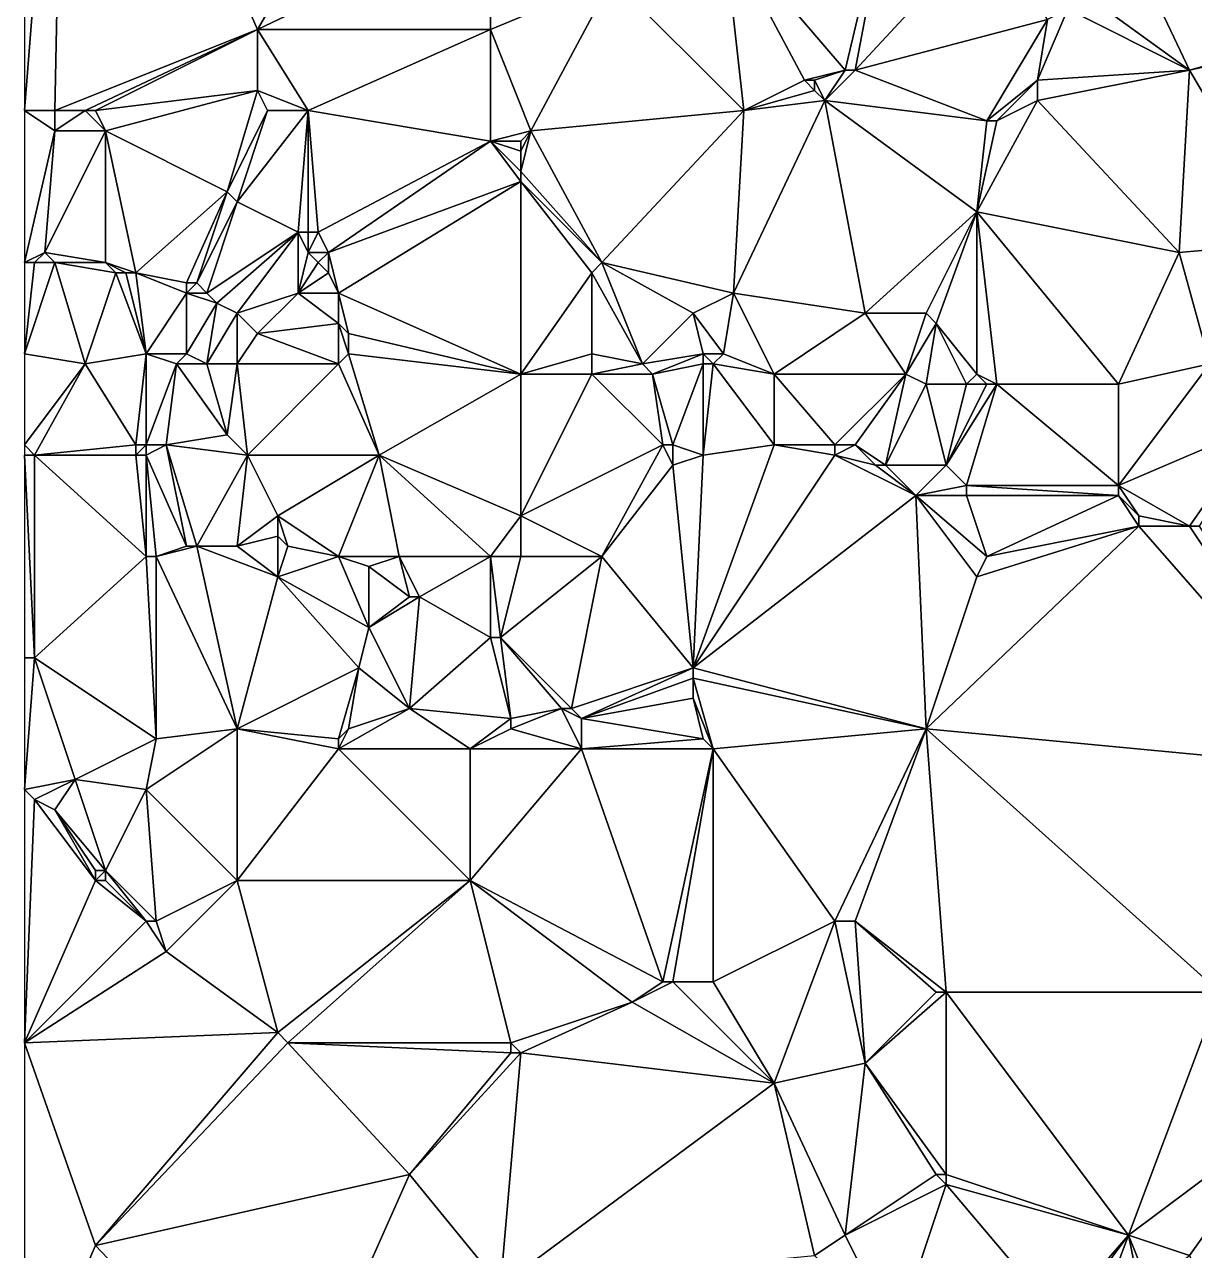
# Model space of a CAD drawing. Extents: x 2679276 to 2679656, y 1246784 to 1247152.
# Drawn here: x 2679276.2 to 2679334, y 1247039 to 1247099.5 of the extents above; entities that cross this region are included whole.
import ezdxf

# ---------------------------------------------------------------- set-up
doc = ezdxf.new("R2010")
doc.units = 0

msp = doc.modelspace()

# ---------------------------------------------------------------- linework, layer by layer
for points in [[(2679276.25, 1247124.25, 450.691), (2679276.25, 1247095.25, 451.644), (2679278.25, 1247120.75, 450.739)], [(2679277.75, 1247095.25, 451.18), (2679278.25, 1247120.75, 450.739), (2679276.25, 1247095.25, 451.644)], [(2679278.25, 1247120.75, 450.739), (2679277.75, 1247095.25, 451.18), (2679287.75, 1247099.25, 450.738)], [(2679294.75, 1247111.25, 450.169), (2679278.25, 1247120.75, 450.739), (2679287.75, 1247099.25, 450.738)], [(2679294.75, 1247111.25, 450.169), (2679287.75, 1247099.25, 450.738), (2679299.25, 1247104.75, 449.346)], [(2679319.25, 1247107.75, 448.567), (2679310.75, 1247104.25, 448.739), (2679316.75, 1247097.25, 449.166)], [(2679316.75, 1247097.25, 449.166), (2679317.25, 1247097.25, 449.122), (2679319.25, 1247107.75, 448.567)], [(2679323.75, 1247104.25, 449.082), (2679319.25, 1247107.75, 448.567), (2679317.25, 1247097.25, 449.122)], [(2679333.75, 1247097.25, 446.901), (2679329.25, 1247106.75, 446.54), (2679328.25, 1247101.25, 447.572)], [(2679333.75, 1247097.25, 446.901), (2679342.75, 1247099.75, 446.27), (2679329.25, 1247106.75, 446.54)], [(2679299.25, 1247104.75, 449.346), (2679287.75, 1247099.25, 450.738), (2679299.25, 1247099.25, 450.174)], [(2679299.25, 1247104.75, 449.346), (2679299.25, 1247099.25, 450.174), (2679305.25, 1247101.75, 449.713)], [(2679310.75, 1247104.25, 448.739), (2679305.25, 1247101.75, 449.713), (2679311.75, 1247095.25, 449.571)], [(2679310.75, 1247104.25, 448.739), (2679314.75, 1247096.75, 449.408), (2679316.75, 1247097.25, 449.166)], [(2679310.75, 1247104.25, 448.739), (2679311.75, 1247095.25, 449.571), (2679314.75, 1247096.75, 449.408)], [(2679323.75, 1247104.25, 449.082), (2679317.25, 1247097.25, 449.122), (2679326.75, 1247099.75, 448.038)], [(2679301.25, 1247094.25, 450.58), (2679305.25, 1247101.75, 449.713), (2679299.25, 1247099.25, 450.174)], [(2679301.25, 1247094.25, 450.58), (2679311.75, 1247095.25, 449.571), (2679305.25, 1247101.75, 449.713)], [(2679327.75, 1247100.25, 447.762), (2679333.75, 1247097.25, 446.901), (2679328.25, 1247101.25, 447.572)], [(2679326.75, 1247099.75, 448.038), (2679326.25, 1247096.75, 447.964), (2679327.75, 1247100.25, 447.762)], [(2679333.75, 1247097.25, 446.901), (2679327.75, 1247100.25, 447.762), (2679326.25, 1247096.75, 447.964)], [(2679279.25, 1247095.25, 450.936), (2679287.75, 1247099.25, 450.738), (2679277.75, 1247095.25, 451.18)], [(2679279.75, 1247095.25, 450.888), (2679287.75, 1247099.25, 450.738), (2679279.25, 1247095.25, 450.936)], [(2679279.75, 1247095.25, 450.888), (2679287.75, 1247096.25, 450.769), (2679287.75, 1247099.25, 450.738)], [(2679290.25, 1247095.25, 450.653), (2679299.25, 1247099.25, 450.174), (2679287.75, 1247099.25, 450.738)], [(2679287.75, 1247096.25, 450.769), (2679290.25, 1247095.25, 450.653), (2679287.75, 1247099.25, 450.738)], [(2679290.25, 1247095.25, 450.653), (2679299.25, 1247093.75, 450.672), (2679299.25, 1247099.25, 450.174)], [(2679299.25, 1247093.75, 450.672), (2679301.25, 1247094.25, 450.58), (2679299.25, 1247099.25, 450.174)], [(2679323.75, 1247094.75, 448.041), (2679326.75, 1247099.75, 448.038), (2679317.25, 1247097.25, 449.122)], [(2679326.75, 1247099.75, 448.038), (2679323.75, 1247094.75, 448.041), (2679326.25, 1247096.75, 447.964)], [(2679342.75, 1247099.75, 446.27), (2679333.75, 1247097.25, 446.901), (2679342.75, 1247099.25, 446.281)], [(2679338.75, 1247088.75, 447.532), (2679342.75, 1247099.25, 446.281), (2679333.75, 1247097.25, 446.901)], [(2679315.25, 1247096.75, 449.365), (2679316.75, 1247097.25, 449.166), (2679314.75, 1247096.75, 449.408)], [(2679315.25, 1247096.75, 449.365), (2679315.75, 1247095.75, 449.361), (2679316.75, 1247097.25, 449.166)], [(2679323.75, 1247094.75, 448.041), (2679317.25, 1247097.25, 449.122), (2679315.75, 1247095.75, 449.361)], [(2679316.75, 1247097.25, 449.166), (2679315.75, 1247095.75, 449.361), (2679317.25, 1247097.25, 449.122)], [(2679333.75, 1247097.25, 446.901), (2679326.25, 1247096.75, 447.964), (2679326.25, 1247095.75, 447.948)], [(2679326.25, 1247095.75, 447.948), (2679333.25, 1247088.25, 447.73), (2679333.75, 1247097.25, 446.901)], [(2679338.75, 1247088.75, 447.532), (2679333.75, 1247097.25, 446.901), (2679333.25, 1247088.25, 447.73)], [(2679279.75, 1247095.25, 450.888), (2679280.25, 1247094.25, 450.909), (2679287.75, 1247096.25, 450.769)], [(2679280.25, 1247094.25, 450.909), (2679286.25, 1247091.25, 450.922), (2679287.75, 1247096.25, 450.769)], [(2679288.25, 1247095.25, 450.765), (2679287.75, 1247096.25, 450.769), (2679286.25, 1247091.25, 450.922)], [(2679290.25, 1247095.25, 450.653), (2679287.75, 1247096.25, 450.769), (2679288.25, 1247095.25, 450.765)], [(2679311.75, 1247095.25, 449.571), (2679315.25, 1247096.25, 449.394), (2679314.75, 1247096.75, 449.408)], [(2679315.25, 1247096.25, 449.394), (2679311.75, 1247095.25, 449.571), (2679315.75, 1247095.75, 449.361)], [(2679315.25, 1247096.75, 449.365), (2679314.75, 1247096.75, 449.408), (2679315.25, 1247096.25, 449.394)], [(2679315.25, 1247096.25, 449.394), (2679315.75, 1247095.75, 449.361), (2679315.25, 1247096.75, 449.365)], [(2679324.25, 1247094.75, 448.011), (2679326.25, 1247096.75, 447.964), (2679323.75, 1247094.75, 448.041)], [(2679326.25, 1247096.75, 447.964), (2679324.25, 1247094.75, 448.011), (2679326.25, 1247095.75, 447.948)], [(2679311.25, 1247086.25, 449.809), (2679315.75, 1247095.75, 449.361), (2679311.75, 1247095.25, 449.571)], [(2679311.25, 1247086.25, 449.809), (2679317.75, 1247085.25, 448.96), (2679315.75, 1247095.75, 449.361)], [(2679315.75, 1247095.75, 449.361), (2679323.25, 1247090.25, 448.179), (2679323.75, 1247094.75, 448.041)], [(2679315.75, 1247095.75, 449.361), (2679317.75, 1247085.25, 448.96), (2679323.25, 1247090.25, 448.179)], [(2679323.25, 1247090.25, 448.179), (2679326.25, 1247095.75, 447.948), (2679324.25, 1247094.75, 448.011)], [(2679323.25, 1247090.25, 448.179), (2679333.25, 1247088.25, 447.73), (2679326.25, 1247095.75, 447.948)], [(2679276.25, 1247095.25, 451.644), (2679276.25, 1247087.75, 452.76), (2679277.75, 1247094.25, 451.273)], [(2679276.25, 1247095.25, 451.644), (2679277.75, 1247094.25, 451.273), (2679277.75, 1247095.25, 451.18)], [(2679277.75, 1247095.25, 451.18), (2679277.75, 1247094.25, 451.273), (2679279.25, 1247095.25, 450.936)], [(2679280.25, 1247094.25, 450.909), (2679279.25, 1247095.25, 450.936), (2679277.75, 1247094.25, 451.273)], [(2679279.75, 1247095.25, 450.888), (2679279.25, 1247095.25, 450.936), (2679280.25, 1247094.25, 450.909)], [(2679286.25, 1247091.25, 450.922), (2679286.75, 1247090.75, 450.993), (2679288.25, 1247095.25, 450.765)], [(2679288.25, 1247095.25, 450.765), (2679286.75, 1247090.75, 450.993), (2679290.25, 1247095.25, 450.653)], [(2679289.75, 1247089.25, 450.863), (2679290.25, 1247095.25, 450.653), (2679286.75, 1247090.75, 450.993)], [(2679289.75, 1247089.25, 450.863), (2679290.25, 1247089.25, 450.829), (2679290.25, 1247095.25, 450.653)], [(2679290.25, 1247089.25, 450.829), (2679290.75, 1247089.25, 450.809), (2679290.25, 1247095.25, 450.653)], [(2679290.75, 1247089.25, 450.809), (2679299.25, 1247093.75, 450.672), (2679290.25, 1247095.25, 450.653)], [(2679301.25, 1247094.25, 450.58), (2679304.75, 1247087.75, 450.606), (2679311.75, 1247095.25, 449.571)], [(2679304.75, 1247087.75, 450.606), (2679311.25, 1247086.25, 449.809), (2679311.75, 1247095.25, 449.571)], [(2679323.75, 1247094.75, 448.041), (2679323.25, 1247090.25, 448.179), (2679324.25, 1247094.75, 448.011)], [(2679277.25, 1247088.25, 452.683), (2679277.75, 1247094.25, 451.273), (2679276.25, 1247087.75, 452.76)], [(2679280.25, 1247087.75, 452.463), (2679280.25, 1247094.25, 450.909), (2679277.25, 1247088.25, 452.683)], [(2679277.75, 1247094.25, 451.273), (2679277.25, 1247088.25, 452.683), (2679280.25, 1247094.25, 450.909)], [(2679280.25, 1247094.25, 450.909), (2679280.25, 1247087.75, 452.463), (2679281.75, 1247087.25, 452.307)], [(2679280.25, 1247094.25, 450.909), (2679281.75, 1247087.25, 452.307), (2679286.25, 1247091.25, 450.922)], [(2679301.25, 1247094.25, 450.58), (2679299.25, 1247093.75, 450.672), (2679300.75, 1247093.75, 450.647)], [(2679300.75, 1247093.25, 450.68), (2679301.25, 1247094.25, 450.58), (2679300.75, 1247093.75, 450.647)], [(2679300.75, 1247092.25, 450.729), (2679301.25, 1247094.25, 450.58), (2679300.75, 1247093.25, 450.68)], [(2679301.25, 1247094.25, 450.58), (2679300.75, 1247092.25, 450.729), (2679304.75, 1247087.75, 450.606)], [(2679299.25, 1247093.75, 450.672), (2679290.75, 1247089.25, 450.809), (2679291.25, 1247088.25, 450.805)], [(2679299.25, 1247093.75, 450.672), (2679291.25, 1247088.25, 450.805), (2679300.75, 1247091.75, 450.747)], [(2679299.25, 1247093.75, 450.672), (2679300.75, 1247093.25, 450.68), (2679300.75, 1247093.75, 450.647)], [(2679300.75, 1247093.25, 450.68), (2679299.25, 1247093.75, 450.672), (2679300.75, 1247092.25, 450.729)], [(2679300.75, 1247092.25, 450.729), (2679299.25, 1247093.75, 450.672), (2679300.75, 1247091.75, 450.747)], [(2679300.75, 1247092.25, 450.729), (2679300.75, 1247091.75, 450.747), (2679304.75, 1247087.75, 450.606)], [(2679300.75, 1247091.75, 450.747), (2679291.25, 1247088.25, 450.805), (2679291.75, 1247086.25, 450.813)], [(2679300.75, 1247082.25, 450.699), (2679300.75, 1247091.75, 450.747), (2679291.75, 1247086.25, 450.813)], [(2679300.75, 1247091.75, 450.747), (2679300.75, 1247082.25, 450.699), (2679304.25, 1247087.25, 450.683)], [(2679304.25, 1247087.25, 450.683), (2679304.75, 1247087.75, 450.606), (2679300.75, 1247091.75, 450.747)], [(2679284.25, 1247086.75, 452.21), (2679286.25, 1247091.25, 450.922), (2679281.75, 1247087.25, 452.307)], [(2679284.75, 1247086.75, 452.191), (2679286.25, 1247091.25, 450.922), (2679284.25, 1247086.75, 452.21)], [(2679286.25, 1247091.25, 450.922), (2679284.75, 1247086.75, 452.191), (2679286.75, 1247090.75, 450.993)], [(2679284.75, 1247086.75, 452.191), (2679285.25, 1247086.25, 452.167), (2679286.75, 1247090.75, 450.993)], [(2679289.75, 1247089.25, 450.863), (2679286.75, 1247090.75, 450.993), (2679285.25, 1247086.25, 452.167)], [(2679320.75, 1247085.25, 448.909), (2679323.25, 1247090.25, 448.179), (2679317.75, 1247085.25, 448.96)], [(2679321.25, 1247084.75, 448.868), (2679323.25, 1247090.25, 448.179), (2679320.75, 1247085.25, 448.909)], [(2679323.25, 1247090.25, 448.179), (2679321.25, 1247084.75, 448.868), (2679323.25, 1247082.25, 448.4)], [(2679323.25, 1247090.25, 448.179), (2679330.25, 1247081.75, 447.716), (2679333.25, 1247088.25, 447.73)], [(2679330.25, 1247081.75, 447.716), (2679323.25, 1247090.25, 448.179), (2679324.25, 1247081.75, 448.213)], [(2679323.25, 1247082.25, 448.4), (2679324.25, 1247081.75, 448.213), (2679323.25, 1247090.25, 448.179)], [(2679285.25, 1247086.25, 452.167), (2679285.75, 1247085.75, 452.084), (2679289.75, 1247089.25, 450.863)], [(2679285.75, 1247085.75, 452.084), (2679286.75, 1247085.25, 451.911), (2679289.75, 1247089.25, 450.863)], [(2679289.75, 1247086.25, 451.246), (2679289.75, 1247089.25, 450.863), (2679286.75, 1247085.25, 451.911)], [(2679290.25, 1247089.25, 450.829), (2679289.75, 1247089.25, 450.863), (2679290.25, 1247088.25, 450.89)], [(2679290.25, 1247088.25, 450.89), (2679289.75, 1247089.25, 450.863), (2679289.75, 1247086.25, 451.246)], [(2679290.25, 1247088.25, 450.89), (2679291.25, 1247088.25, 450.805), (2679290.75, 1247089.25, 450.809)], [(2679290.75, 1247089.25, 450.809), (2679290.25, 1247089.25, 450.829), (2679290.25, 1247088.25, 450.89)], [(2679334.75, 1247082.75, 447.533), (2679338.75, 1247088.75, 447.532), (2679333.25, 1247088.25, 447.73)], [(2679276.75, 1247087.75, 452.748), (2679277.25, 1247088.25, 452.683), (2679276.25, 1247087.75, 452.76)], [(2679276.25, 1247083.25, 452.444), (2679276.75, 1247087.75, 452.748), (2679276.25, 1247087.75, 452.76)], [(2679276.25, 1247083.25, 452.444), (2679279.25, 1247082.75, 451.941), (2679277.75, 1247087.75, 452.713)], [(2679276.25, 1247083.25, 452.444), (2679277.75, 1247087.75, 452.713), (2679276.75, 1247087.75, 452.748)], [(2679276.75, 1247087.75, 452.748), (2679277.75, 1247087.75, 452.713), (2679277.25, 1247088.25, 452.683)], [(2679277.75, 1247087.75, 452.713), (2679280.25, 1247087.75, 452.463), (2679277.25, 1247088.25, 452.683)], [(2679280.25, 1247087.75, 452.463), (2679277.75, 1247087.75, 452.713), (2679280.75, 1247087.25, 452.43)], [(2679280.75, 1247087.25, 452.43), (2679277.75, 1247087.75, 452.713), (2679279.25, 1247082.75, 451.941)], [(2679281.25, 1247087.25, 452.365), (2679281.75, 1247087.25, 452.307), (2679280.25, 1247087.75, 452.463)], [(2679280.75, 1247087.25, 452.43), (2679281.25, 1247087.25, 452.365), (2679280.25, 1247087.75, 452.463)], [(2679290.75, 1247087.75, 450.861), (2679290.25, 1247088.25, 450.89), (2679289.75, 1247086.25, 451.246)], [(2679291.25, 1247087.25, 450.827), (2679290.75, 1247087.75, 450.861), (2679289.75, 1247086.25, 451.246)], [(2679290.25, 1247088.25, 450.89), (2679290.75, 1247087.75, 450.861), (2679291.25, 1247088.25, 450.805)], [(2679290.75, 1247087.75, 450.861), (2679291.25, 1247087.25, 450.827), (2679291.25, 1247088.25, 450.805)], [(2679291.25, 1247087.25, 450.827), (2679291.75, 1247086.25, 450.813), (2679291.25, 1247088.25, 450.805)], [(2679304.25, 1247087.25, 450.683), (2679306.75, 1247082.75, 450.37), (2679304.75, 1247087.75, 450.606)], [(2679304.75, 1247087.75, 450.606), (2679306.75, 1247082.75, 450.37), (2679309.25, 1247085.25, 449.993)], [(2679311.25, 1247086.25, 449.809), (2679304.75, 1247087.75, 450.606), (2679309.25, 1247085.25, 449.993)], [(2679334.75, 1247082.75, 447.533), (2679333.25, 1247088.25, 447.73), (2679330.25, 1247081.75, 447.716)], [(2679282.25, 1247083.25, 451.559), (2679280.75, 1247087.25, 452.43), (2679279.25, 1247082.75, 451.941)], [(2679281.25, 1247087.25, 452.365), (2679280.75, 1247087.25, 452.43), (2679282.25, 1247083.25, 451.559)], [(2679281.25, 1247087.25, 452.365), (2679282.25, 1247083.25, 451.559), (2679281.75, 1247087.25, 452.307)], [(2679284.25, 1247086.75, 452.21), (2679281.75, 1247087.25, 452.307), (2679284.25, 1247086.25, 452.206)], [(2679284.25, 1247086.25, 452.206), (2679281.75, 1247087.25, 452.307), (2679282.25, 1247083.25, 451.559)], [(2679291.25, 1247087.25, 450.827), (2679289.75, 1247086.25, 451.246), (2679291.75, 1247086.25, 450.813)], [(2679304.25, 1247087.25, 450.683), (2679300.75, 1247082.25, 450.699), (2679304.25, 1247083.25, 450.659)], [(2679306.75, 1247082.75, 450.37), (2679304.25, 1247087.25, 450.683), (2679304.25, 1247083.25, 450.659)], [(2679284.75, 1247086.75, 452.191), (2679284.25, 1247086.25, 452.206), (2679285.25, 1247086.25, 452.167)], [(2679284.25, 1247086.75, 452.21), (2679284.25, 1247086.25, 452.206), (2679284.75, 1247086.75, 452.191)], [(2679284.25, 1247086.25, 452.206), (2679282.25, 1247083.25, 451.559), (2679284.25, 1247083.25, 451.522)], [(2679285.25, 1247086.25, 452.167), (2679284.25, 1247086.25, 452.206), (2679285.75, 1247085.75, 452.084)], [(2679284.25, 1247083.25, 451.522), (2679285.75, 1247085.75, 452.084), (2679284.25, 1247086.25, 452.206)], [(2679287.75, 1247084.25, 451.669), (2679289.75, 1247086.25, 451.246), (2679286.75, 1247085.25, 451.911)], [(2679287.75, 1247084.25, 451.669), (2679291.75, 1247084.75, 450.841), (2679289.75, 1247086.25, 451.246)], [(2679291.75, 1247086.25, 450.813), (2679289.75, 1247086.25, 451.246), (2679291.75, 1247084.75, 450.841)], [(2679300.75, 1247082.25, 450.699), (2679291.75, 1247086.25, 450.813), (2679292.25, 1247084.25, 450.785)], [(2679291.75, 1247086.25, 450.813), (2679291.75, 1247084.75, 450.841), (2679292.25, 1247084.25, 450.785)], [(2679311.25, 1247086.25, 449.809), (2679309.25, 1247085.25, 449.993), (2679310.75, 1247083.25, 449.331)], [(2679313.25, 1247082.25, 448.84), (2679311.25, 1247086.25, 449.809), (2679310.75, 1247083.25, 449.331)], [(2679311.25, 1247086.25, 449.809), (2679313.25, 1247082.25, 448.84), (2679317.75, 1247085.25, 448.96)], [(2679284.25, 1247083.25, 451.522), (2679285.25, 1247082.75, 451.538), (2679285.75, 1247085.75, 452.084)], [(2679285.75, 1247085.75, 452.084), (2679285.25, 1247082.75, 451.538), (2679286.75, 1247085.25, 451.911)], [(2679285.25, 1247082.75, 451.538), (2679286.75, 1247082.75, 451.572), (2679286.75, 1247085.25, 451.911)], [(2679287.75, 1247084.25, 451.669), (2679286.75, 1247085.25, 451.911), (2679286.75, 1247082.75, 451.572)], [(2679287.75, 1247084.25, 451.669), (2679291.75, 1247082.75, 450.872), (2679291.75, 1247084.75, 450.841)], [(2679292.25, 1247083.25, 450.794), (2679291.75, 1247084.75, 450.841), (2679291.75, 1247082.75, 450.872)], [(2679292.25, 1247083.25, 450.794), (2679292.25, 1247084.25, 450.785), (2679291.75, 1247084.75, 450.841)], [(2679309.25, 1247085.25, 449.993), (2679306.75, 1247082.75, 450.37), (2679309.75, 1247083.25, 449.663)], [(2679310.75, 1247083.25, 449.331), (2679309.25, 1247085.25, 449.993), (2679309.75, 1247083.25, 449.663)], [(2679313.25, 1247082.25, 448.84), (2679319.75, 1247082.25, 448.825), (2679317.75, 1247085.25, 448.96)], [(2679320.75, 1247085.25, 448.909), (2679317.75, 1247085.25, 448.96), (2679319.75, 1247082.25, 448.825)], [(2679320.75, 1247085.25, 448.909), (2679319.75, 1247082.25, 448.825), (2679321.25, 1247084.75, 448.868)], [(2679320.75, 1247081.75, 448.796), (2679321.25, 1247084.75, 448.868), (2679319.75, 1247082.25, 448.825)], [(2679322.75, 1247081.75, 448.473), (2679321.25, 1247084.75, 448.868), (2679320.75, 1247081.75, 448.796)], [(2679322.75, 1247081.75, 448.473), (2679323.25, 1247082.25, 448.4), (2679321.25, 1247084.75, 448.868)], [(2679287.75, 1247084.25, 451.669), (2679286.75, 1247082.75, 451.572), (2679291.75, 1247082.75, 450.872)], [(2679292.25, 1247083.25, 450.794), (2679300.75, 1247082.25, 450.699), (2679292.25, 1247084.25, 450.785)], [(2679276.25, 1247083.25, 452.444), (2679276.25, 1247078.75, 453.681), (2679279.25, 1247082.75, 451.941)], [(2679281.75, 1247078.75, 453.298), (2679282.25, 1247083.25, 451.559), (2679279.25, 1247082.75, 451.941)], [(2679282.25, 1247083.25, 451.559), (2679281.75, 1247078.75, 453.298), (2679282.25, 1247078.75, 453.222)], [(2679282.25, 1247083.25, 451.559), (2679282.25, 1247078.75, 453.222), (2679283.75, 1247082.75, 451.536)], [(2679284.25, 1247083.25, 451.522), (2679282.25, 1247083.25, 451.559), (2679283.75, 1247082.75, 451.536)], [(2679284.25, 1247083.25, 451.522), (2679283.75, 1247082.75, 451.536), (2679285.25, 1247082.75, 451.538)], [(2679293.75, 1247078.25, 450.873), (2679292.25, 1247083.25, 450.794), (2679291.75, 1247082.75, 450.872)], [(2679292.25, 1247083.25, 450.794), (2679293.75, 1247078.25, 450.873), (2679300.75, 1247082.25, 450.699)], [(2679300.75, 1247082.25, 450.699), (2679304.25, 1247082.25, 450.685), (2679304.25, 1247083.25, 450.659)], [(2679304.25, 1247082.25, 450.685), (2679306.75, 1247082.75, 450.37), (2679304.25, 1247083.25, 450.659)], [(2679306.75, 1247082.75, 450.37), (2679307.25, 1247082.25, 450.355), (2679309.75, 1247083.25, 449.663)], [(2679309.75, 1247082.75, 449.639), (2679309.75, 1247083.25, 449.663), (2679307.25, 1247082.25, 450.355)], [(2679310.75, 1247083.25, 449.331), (2679309.75, 1247083.25, 449.663), (2679310.25, 1247082.75, 449.444)], [(2679309.75, 1247082.75, 449.639), (2679310.25, 1247082.75, 449.444), (2679309.75, 1247083.25, 449.663)], [(2679310.75, 1247083.25, 449.331), (2679310.25, 1247082.75, 449.444), (2679313.25, 1247082.25, 448.84)], [(2679276.75, 1247078.25, 453.74), (2679279.25, 1247082.75, 451.941), (2679276.25, 1247078.75, 453.681)], [(2679281.75, 1247078.75, 453.298), (2679279.25, 1247082.75, 451.941), (2679276.75, 1247078.25, 453.74)], [(2679283.75, 1247082.75, 451.536), (2679282.25, 1247078.75, 453.222), (2679283.25, 1247078.75, 453.03)], [(2679283.25, 1247078.75, 453.03), (2679286.25, 1247079.25, 452.206), (2679283.75, 1247082.75, 451.536)], [(2679285.25, 1247082.75, 451.538), (2679283.75, 1247082.75, 451.536), (2679286.25, 1247079.25, 452.206)], [(2679285.25, 1247082.75, 451.538), (2679286.25, 1247079.25, 452.206), (2679286.75, 1247082.75, 451.572)], [(2679286.25, 1247079.25, 452.206), (2679287.25, 1247078.25, 452.127), (2679286.75, 1247082.75, 451.572)], [(2679291.75, 1247082.75, 450.872), (2679286.75, 1247082.75, 451.572), (2679287.25, 1247078.25, 452.127)], [(2679287.25, 1247078.25, 452.127), (2679293.75, 1247078.25, 450.873), (2679291.75, 1247082.75, 450.872)], [(2679304.25, 1247082.25, 450.685), (2679307.25, 1247082.25, 450.355), (2679306.75, 1247082.75, 450.37)], [(2679307.25, 1247082.25, 450.355), (2679308.25, 1247078.75, 450.738), (2679309.75, 1247082.75, 449.639)], [(2679308.25, 1247078.75, 450.738), (2679309.75, 1247078.25, 450.611), (2679309.75, 1247082.75, 449.639)], [(2679309.75, 1247078.25, 450.611), (2679313.25, 1247078.75, 450.082), (2679310.25, 1247082.75, 449.444)], [(2679310.25, 1247082.75, 449.444), (2679309.75, 1247082.75, 449.639), (2679309.75, 1247078.25, 450.611)], [(2679313.25, 1247082.25, 448.84), (2679310.25, 1247082.75, 449.444), (2679313.25, 1247078.75, 450.082)], [(2679334.75, 1247082.75, 447.533), (2679330.25, 1247076.75, 449.357), (2679337.25, 1247079.75, 447.565)], [(2679330.25, 1247081.75, 447.716), (2679330.25, 1247076.75, 449.357), (2679334.75, 1247082.75, 447.533)], [(2679300.75, 1247075.25, 450.65), (2679300.75, 1247082.25, 450.699), (2679293.75, 1247078.25, 450.873)], [(2679307.75, 1247078.75, 450.76), (2679304.25, 1247082.25, 450.685), (2679300.75, 1247075.25, 450.65)], [(2679300.75, 1247082.25, 450.699), (2679300.75, 1247075.25, 450.65), (2679304.25, 1247082.25, 450.685)], [(2679304.25, 1247082.25, 450.685), (2679307.75, 1247078.75, 450.76), (2679307.25, 1247082.25, 450.355)], [(2679307.75, 1247078.75, 450.76), (2679308.25, 1247078.75, 450.738), (2679307.25, 1247082.25, 450.355)], [(2679316.25, 1247078.75, 450.329), (2679313.25, 1247082.25, 448.84), (2679313.25, 1247078.75, 450.082)], [(2679313.25, 1247082.25, 448.84), (2679316.25, 1247078.75, 450.329), (2679319.75, 1247082.25, 448.825)], [(2679317.25, 1247078.75, 450.287), (2679319.75, 1247082.25, 448.825), (2679316.25, 1247078.75, 450.329)], [(2679317.25, 1247078.75, 450.287), (2679318.75, 1247077.75, 450.325), (2679319.75, 1247082.25, 448.825)], [(2679320.75, 1247081.75, 448.796), (2679319.75, 1247082.25, 448.825), (2679318.75, 1247077.75, 450.325)], [(2679318.75, 1247077.75, 450.325), (2679321.75, 1247077.75, 450.058), (2679320.75, 1247081.75, 448.796)], [(2679322.75, 1247081.75, 448.473), (2679320.75, 1247081.75, 448.796), (2679321.75, 1247077.75, 450.058)], [(2679322.75, 1247081.75, 448.473), (2679321.75, 1247077.75, 450.058), (2679323.75, 1247081.75, 448.292)], [(2679323.75, 1247081.75, 448.292), (2679321.75, 1247077.75, 450.058), (2679324.25, 1247081.75, 448.213)], [(2679322.75, 1247076.75, 450.135), (2679324.25, 1247081.75, 448.213), (2679321.75, 1247077.75, 450.058)], [(2679322.75, 1247081.75, 448.473), (2679323.75, 1247081.75, 448.292), (2679323.25, 1247082.25, 448.4)], [(2679324.25, 1247081.75, 448.213), (2679322.75, 1247076.75, 450.135), (2679330.25, 1247076.75, 449.357)], [(2679323.75, 1247081.75, 448.292), (2679324.25, 1247081.75, 448.213), (2679323.25, 1247082.25, 448.4)], [(2679330.25, 1247081.75, 447.716), (2679324.25, 1247081.75, 448.213), (2679330.25, 1247076.75, 449.357)], [(2679286.25, 1247079.25, 452.206), (2679283.25, 1247078.75, 453.03), (2679287.25, 1247078.25, 452.127)], [(2679333.75, 1247074.75, 449.591), (2679337.25, 1247079.75, 447.565), (2679330.25, 1247076.75, 449.357)], [(2679334.25, 1247074.75, 449.559), (2679337.25, 1247079.75, 447.565), (2679333.75, 1247074.75, 449.591)], [(2679276.25, 1247078.25, 453.744), (2679276.75, 1247078.25, 453.74), (2679276.25, 1247078.75, 453.681)], [(2679281.75, 1247078.25, 453.362), (2679281.75, 1247078.75, 453.298), (2679276.75, 1247078.25, 453.74)], [(2679281.75, 1247078.25, 453.362), (2679282.25, 1247078.75, 453.222), (2679281.75, 1247078.75, 453.298)], [(2679282.25, 1247078.25, 453.296), (2679282.25, 1247078.75, 453.222), (2679281.75, 1247078.25, 453.362)], [(2679282.25, 1247078.25, 453.296), (2679284.25, 1247073.75, 453.186), (2679283.25, 1247078.75, 453.03)], [(2679282.25, 1247078.75, 453.222), (2679282.25, 1247078.25, 453.296), (2679283.25, 1247078.75, 453.03)], [(2679284.75, 1247073.75, 453.132), (2679287.25, 1247078.25, 452.127), (2679283.25, 1247078.75, 453.03)], [(2679284.75, 1247073.75, 453.132), (2679283.25, 1247078.75, 453.03), (2679284.25, 1247073.75, 453.186)], [(2679304.75, 1247073.25, 450.658), (2679307.75, 1247078.75, 450.76), (2679300.75, 1247075.25, 450.65)], [(2679304.75, 1247073.25, 450.658), (2679308.25, 1247077.75, 450.807), (2679307.75, 1247078.75, 450.76)], [(2679308.25, 1247078.75, 450.738), (2679307.75, 1247078.75, 450.76), (2679308.25, 1247077.75, 450.807)], [(2679308.25, 1247078.75, 450.738), (2679308.25, 1247077.75, 450.807), (2679309.75, 1247078.25, 450.611)], [(2679309.75, 1247078.25, 450.611), (2679309.25, 1247067.75, 450.73), (2679313.25, 1247078.75, 450.082)], [(2679313.25, 1247078.75, 450.082), (2679309.25, 1247067.75, 450.73), (2679316.25, 1247078.25, 450.405)], [(2679316.25, 1247078.75, 450.329), (2679313.25, 1247078.75, 450.082), (2679316.25, 1247078.25, 450.405)], [(2679316.25, 1247078.25, 450.405), (2679317.25, 1247078.75, 450.287), (2679316.25, 1247078.75, 450.329)], [(2679316.25, 1247078.25, 450.405), (2679318.25, 1247077.75, 450.358), (2679317.25, 1247078.75, 450.287)], [(2679318.25, 1247077.75, 450.358), (2679318.75, 1247077.75, 450.325), (2679317.25, 1247078.75, 450.287)], [(2679276.25, 1247078.25, 453.744), (2679276.25, 1247068.25, 453.747), (2679276.75, 1247068.25, 453.706)], [(2679276.25, 1247078.25, 453.744), (2679276.75, 1247068.25, 453.706), (2679276.75, 1247078.25, 453.74)], [(2679282.25, 1247073.25, 453.408), (2679281.75, 1247078.25, 453.362), (2679276.75, 1247078.25, 453.74)], [(2679282.25, 1247073.25, 453.408), (2679276.75, 1247078.25, 453.74), (2679276.75, 1247068.25, 453.706)], [(2679282.25, 1247073.25, 453.408), (2679282.25, 1247078.25, 453.296), (2679281.75, 1247078.25, 453.362)], [(2679282.25, 1247078.25, 453.296), (2679282.75, 1247073.25, 453.354), (2679284.25, 1247073.75, 453.186)], [(2679282.25, 1247073.25, 453.408), (2679282.75, 1247073.25, 453.354), (2679282.25, 1247078.25, 453.296)], [(2679286.75, 1247073.75, 452.917), (2679287.25, 1247078.25, 452.127), (2679284.75, 1247073.75, 453.132)], [(2679288.75, 1247075.25, 452.212), (2679287.25, 1247078.25, 452.127), (2679286.75, 1247073.75, 452.917)], [(2679288.75, 1247075.25, 452.212), (2679293.75, 1247078.25, 450.873), (2679287.25, 1247078.25, 452.127)], [(2679291.75, 1247073.25, 451.306), (2679293.75, 1247078.25, 450.873), (2679288.75, 1247075.25, 452.212)], [(2679293.75, 1247078.25, 450.873), (2679291.75, 1247073.25, 451.306), (2679294.75, 1247073.25, 450.638)], [(2679299.25, 1247073.25, 450.607), (2679293.75, 1247078.25, 450.873), (2679294.75, 1247073.25, 450.638)], [(2679300.75, 1247075.25, 450.65), (2679293.75, 1247078.25, 450.873), (2679299.25, 1247073.25, 450.607)], [(2679309.75, 1247078.25, 450.611), (2679308.25, 1247077.75, 450.807), (2679309.25, 1247067.75, 450.73)], [(2679316.25, 1247078.25, 450.405), (2679309.25, 1247067.75, 450.73), (2679320.25, 1247076.25, 450.28)], [(2679318.25, 1247077.75, 450.358), (2679316.25, 1247078.25, 450.405), (2679320.25, 1247076.25, 450.28)], [(2679308.25, 1247077.75, 450.807), (2679304.75, 1247073.25, 450.658), (2679309.25, 1247067.75, 450.73)], [(2679318.75, 1247077.75, 450.325), (2679318.25, 1247077.75, 450.358), (2679320.25, 1247076.25, 450.28)], [(2679318.75, 1247077.75, 450.325), (2679320.25, 1247076.25, 450.28), (2679321.75, 1247077.75, 450.058)], [(2679322.75, 1247076.75, 450.135), (2679321.75, 1247077.75, 450.058), (2679320.25, 1247076.25, 450.28)], [(2679309.25, 1247067.75, 450.73), (2679320.75, 1247064.75, 450.685), (2679320.25, 1247076.25, 450.28)], [(2679322.75, 1247076.25, 450.178), (2679322.75, 1247076.75, 450.135), (2679320.25, 1247076.25, 450.28)], [(2679323.25, 1247072.25, 450.276), (2679320.25, 1247076.25, 450.28), (2679320.75, 1247064.75, 450.685)], [(2679322.75, 1247076.25, 450.178), (2679320.25, 1247076.25, 450.28), (2679323.75, 1247073.25, 450.228)], [(2679323.25, 1247072.25, 450.276), (2679323.75, 1247073.25, 450.228), (2679320.25, 1247076.25, 450.28)], [(2679330.25, 1247076.25, 449.506), (2679330.25, 1247076.75, 449.357), (2679322.75, 1247076.75, 450.135)], [(2679322.75, 1247076.25, 450.178), (2679330.25, 1247076.25, 449.506), (2679322.75, 1247076.75, 450.135)], [(2679323.75, 1247073.25, 450.228), (2679330.25, 1247076.25, 449.506), (2679322.75, 1247076.25, 450.178)], [(2679330.25, 1247076.25, 449.506), (2679323.75, 1247073.25, 450.228), (2679331.25, 1247074.75, 449.734)], [(2679330.25, 1247076.75, 449.357), (2679330.25, 1247076.25, 449.506), (2679331.25, 1247075.25, 449.652)], [(2679331.25, 1247075.25, 449.652), (2679333.75, 1247074.75, 449.591), (2679330.25, 1247076.75, 449.357)], [(2679331.25, 1247074.75, 449.734), (2679331.25, 1247075.25, 449.652), (2679330.25, 1247076.25, 449.506)], [(2679288.75, 1247075.25, 452.212), (2679286.75, 1247073.75, 452.917), (2679288.75, 1247074.25, 452.358)], [(2679288.75, 1247074.25, 452.358), (2679289.25, 1247073.75, 452.263), (2679288.75, 1247075.25, 452.212)], [(2679291.75, 1247073.25, 451.306), (2679288.75, 1247075.25, 452.212), (2679289.25, 1247073.75, 452.263)], [(2679299.25, 1247073.25, 450.607), (2679300.75, 1247073.25, 450.607), (2679300.75, 1247075.25, 450.65)], [(2679300.75, 1247073.25, 450.607), (2679304.75, 1247073.25, 450.658), (2679300.75, 1247075.25, 450.65)], [(2679331.25, 1247074.75, 449.734), (2679333.75, 1247074.75, 449.591), (2679331.25, 1247075.25, 449.652)], [(2679323.25, 1247072.25, 450.276), (2679320.75, 1247064.75, 450.685), (2679331.25, 1247074.75, 449.734)], [(2679341.75, 1247062.75, 449.954), (2679331.25, 1247074.75, 449.734), (2679320.75, 1247064.75, 450.685)], [(2679323.25, 1247072.25, 450.276), (2679331.25, 1247074.75, 449.734), (2679323.75, 1247073.25, 450.228)], [(2679331.25, 1247074.75, 449.734), (2679341.75, 1247062.75, 449.954), (2679333.75, 1247074.75, 449.591)], [(2679333.75, 1247074.75, 449.591), (2679341.75, 1247062.75, 449.954), (2679334.25, 1247074.75, 449.559)], [(2679286.75, 1247073.75, 452.917), (2679288.75, 1247072.25, 452.679), (2679288.75, 1247074.25, 452.358)], [(2679289.25, 1247073.75, 452.263), (2679288.75, 1247074.25, 452.358), (2679288.75, 1247072.25, 452.679)], [(2679282.75, 1247064.25, 453.572), (2679282.25, 1247073.25, 453.408), (2679276.75, 1247068.25, 453.706)], [(2679282.25, 1247073.25, 453.408), (2679282.75, 1247064.25, 453.572), (2679282.75, 1247073.25, 453.354)], [(2679282.75, 1247073.25, 453.354), (2679284.75, 1247073.75, 453.132), (2679284.25, 1247073.75, 453.186)], [(2679284.75, 1247073.75, 453.132), (2679282.75, 1247073.25, 453.354), (2679286.75, 1247064.75, 453.376)], [(2679282.75, 1247064.25, 453.572), (2679286.75, 1247064.75, 453.376), (2679282.75, 1247073.25, 453.354)], [(2679286.75, 1247073.75, 452.917), (2679284.75, 1247073.75, 453.132), (2679288.75, 1247072.25, 452.679)], [(2679288.75, 1247072.25, 452.679), (2679284.75, 1247073.75, 453.132), (2679286.75, 1247064.75, 453.376)], [(2679289.25, 1247073.75, 452.263), (2679288.75, 1247072.25, 452.679), (2679291.75, 1247073.25, 451.306)], [(2679291.75, 1247073.25, 451.306), (2679288.75, 1247072.25, 452.679), (2679293.25, 1247069.75, 451.332)], [(2679293.25, 1247072.75, 450.852), (2679291.75, 1247073.25, 451.306), (2679293.25, 1247069.75, 451.332)], [(2679293.25, 1247072.75, 450.852), (2679294.75, 1247073.25, 450.638), (2679291.75, 1247073.25, 451.306)], [(2679293.25, 1247072.75, 450.852), (2679295.25, 1247071.25, 450.668), (2679294.75, 1247073.25, 450.638)], [(2679299.25, 1247073.25, 450.607), (2679294.75, 1247073.25, 450.638), (2679295.75, 1247071.25, 450.633)], [(2679295.75, 1247071.25, 450.633), (2679294.75, 1247073.25, 450.638), (2679295.25, 1247071.25, 450.668)], [(2679295.75, 1247071.25, 450.633), (2679299.25, 1247069.25, 450.726), (2679299.25, 1247073.25, 450.607)], [(2679299.75, 1247069.25, 450.765), (2679299.25, 1247073.25, 450.607), (2679299.25, 1247069.25, 450.726)], [(2679300.75, 1247073.25, 450.607), (2679299.25, 1247073.25, 450.607), (2679299.75, 1247069.25, 450.765)], [(2679304.75, 1247073.25, 450.658), (2679299.75, 1247069.25, 450.765), (2679303.25, 1247065.75, 451.869)], [(2679300.75, 1247073.25, 450.607), (2679299.75, 1247069.25, 450.765), (2679304.75, 1247073.25, 450.658)], [(2679304.75, 1247073.25, 450.658), (2679303.25, 1247065.75, 451.869), (2679309.25, 1247067.75, 450.73)], [(2679295.25, 1247071.25, 450.668), (2679293.25, 1247072.75, 450.852), (2679293.25, 1247069.75, 451.332)], [(2679288.75, 1247072.25, 452.679), (2679286.75, 1247064.75, 453.376), (2679292.75, 1247067.75, 452.013)], [(2679292.75, 1247067.75, 452.013), (2679293.25, 1247069.75, 451.332), (2679288.75, 1247072.25, 452.679)], [(2679295.25, 1247071.25, 450.668), (2679293.25, 1247069.75, 451.332), (2679295.75, 1247071.25, 450.633)], [(2679295.25, 1247065.75, 452.332), (2679295.75, 1247071.25, 450.633), (2679293.25, 1247069.75, 451.332)], [(2679295.75, 1247071.25, 450.633), (2679295.25, 1247065.75, 452.332), (2679299.25, 1247069.25, 450.726)], [(2679292.75, 1247067.75, 452.013), (2679295.25, 1247065.75, 452.332), (2679293.25, 1247069.75, 451.332)], [(2679295.25, 1247065.75, 452.332), (2679300.25, 1247065.25, 452.078), (2679299.25, 1247069.25, 450.726)], [(2679299.75, 1247069.25, 450.765), (2679299.25, 1247069.25, 450.726), (2679300.25, 1247065.25, 452.078)], [(2679300.25, 1247065.25, 452.078), (2679302.75, 1247065.75, 451.897), (2679299.75, 1247069.25, 450.765)], [(2679302.75, 1247065.75, 451.897), (2679303.25, 1247065.75, 451.869), (2679299.75, 1247069.25, 450.765)], [(2679276.25, 1247068.25, 453.747), (2679276.25, 1247061.75, 454.664), (2679276.75, 1247068.25, 453.706)], [(2679278.75, 1247062.25, 454.374), (2679276.75, 1247068.25, 453.706), (2679276.25, 1247061.75, 454.664)], [(2679282.75, 1247064.25, 453.572), (2679276.75, 1247068.25, 453.706), (2679278.75, 1247062.25, 454.374)], [(2679291.75, 1247064.25, 452.979), (2679292.75, 1247067.75, 452.013), (2679286.75, 1247064.75, 453.376)], [(2679292.25, 1247064.75, 452.824), (2679292.75, 1247067.75, 452.013), (2679291.75, 1247064.25, 452.979)], [(2679292.25, 1247064.75, 452.824), (2679295.25, 1247065.75, 452.332), (2679292.75, 1247067.75, 452.013)], [(2679303.25, 1247065.75, 451.869), (2679303.75, 1247065.25, 451.867), (2679309.25, 1247067.75, 450.73)], [(2679309.25, 1247067.25, 450.751), (2679309.25, 1247067.75, 450.73), (2679303.75, 1247065.25, 451.867)], [(2679309.25, 1247067.75, 450.73), (2679309.25, 1247067.25, 450.751), (2679320.75, 1247064.75, 450.685)], [(2679309.25, 1247066.25, 450.758), (2679309.25, 1247067.25, 450.751), (2679303.75, 1247065.25, 451.867)], [(2679310.25, 1247063.75, 450.599), (2679320.75, 1247064.75, 450.685), (2679309.25, 1247067.25, 450.751)], [(2679309.25, 1247066.25, 450.758), (2679310.25, 1247063.75, 450.599), (2679309.25, 1247067.25, 450.751)], [(2679309.25, 1247066.25, 450.758), (2679303.75, 1247065.25, 451.867), (2679309.75, 1247064.25, 450.647)], [(2679310.25, 1247063.75, 450.599), (2679309.25, 1247066.25, 450.758), (2679309.75, 1247064.25, 450.647)], [(2679295.25, 1247065.75, 452.332), (2679292.25, 1247064.75, 452.824), (2679291.75, 1247063.75, 453.037)], [(2679295.25, 1247065.75, 452.332), (2679291.75, 1247063.75, 453.037), (2679298.25, 1247063.75, 452.453)], [(2679295.25, 1247065.75, 452.332), (2679298.25, 1247063.75, 452.453), (2679300.25, 1247065.25, 452.078)], [(2679302.75, 1247065.75, 451.897), (2679300.25, 1247064.75, 452.157), (2679303.75, 1247063.75, 451.975)], [(2679300.25, 1247064.75, 452.157), (2679302.75, 1247065.75, 451.897), (2679300.25, 1247065.25, 452.078)], [(2679303.75, 1247063.75, 451.975), (2679303.75, 1247065.25, 451.867), (2679302.75, 1247065.75, 451.897)], [(2679303.25, 1247065.75, 451.869), (2679302.75, 1247065.75, 451.897), (2679303.75, 1247065.25, 451.867)], [(2679286.75, 1247057.25, 453.745), (2679286.75, 1247064.75, 453.376), (2679282.25, 1247061.75, 453.708)], [(2679282.75, 1247064.25, 453.572), (2679282.25, 1247061.75, 453.708), (2679286.75, 1247064.75, 453.376)], [(2679291.75, 1247064.25, 452.979), (2679286.75, 1247064.75, 453.376), (2679291.75, 1247063.75, 453.037)], [(2679291.75, 1247063.75, 453.037), (2679286.75, 1247064.75, 453.376), (2679286.75, 1247057.25, 453.745)], [(2679291.75, 1247064.25, 452.979), (2679291.75, 1247063.75, 453.037), (2679292.25, 1247064.75, 452.824)], [(2679300.25, 1247064.75, 452.157), (2679300.25, 1247065.25, 452.078), (2679298.25, 1247063.75, 452.453)], [(2679298.25, 1247063.75, 452.453), (2679303.75, 1247063.75, 451.975), (2679300.25, 1247064.75, 452.157)], [(2679303.75, 1247063.75, 451.975), (2679309.75, 1247064.25, 450.647), (2679303.75, 1247065.25, 451.867)], [(2679310.25, 1247063.75, 450.599), (2679316.25, 1247055.25, 450.571), (2679320.75, 1247064.75, 450.685)], [(2679317.25, 1247055.25, 450.541), (2679320.75, 1247064.75, 450.685), (2679316.25, 1247055.25, 450.571)], [(2679317.25, 1247055.25, 450.541), (2679321.75, 1247051.75, 450.515), (2679320.75, 1247064.75, 450.685)], [(2679335.25, 1247051.75, 450.326), (2679341.75, 1247062.75, 449.954), (2679320.75, 1247064.75, 450.685)], [(2679321.75, 1247051.75, 450.515), (2679335.25, 1247051.75, 450.326), (2679320.75, 1247064.75, 450.685)], [(2679282.75, 1247064.25, 453.572), (2679278.75, 1247062.25, 454.374), (2679282.25, 1247061.75, 453.708)], [(2679303.75, 1247063.75, 451.975), (2679310.25, 1247063.75, 450.599), (2679309.75, 1247064.25, 450.647)], [(2679286.75, 1247057.25, 453.745), (2679298.25, 1247057.25, 452.659), (2679291.75, 1247063.75, 453.037)], [(2679298.25, 1247063.75, 452.453), (2679291.75, 1247063.75, 453.037), (2679298.25, 1247057.25, 452.659)], [(2679298.25, 1247063.75, 452.453), (2679298.25, 1247057.25, 452.659), (2679303.75, 1247063.75, 451.975)], [(2679303.75, 1247063.75, 451.975), (2679298.25, 1247057.25, 452.659), (2679307.75, 1247052.25, 451.956)], [(2679303.75, 1247063.75, 451.975), (2679307.75, 1247052.25, 451.956), (2679310.25, 1247063.75, 450.599)], [(2679307.75, 1247052.25, 451.956), (2679308.25, 1247052.25, 451.892), (2679310.25, 1247063.75, 450.599)], [(2679308.25, 1247052.25, 451.892), (2679310.25, 1247052.25, 451.643), (2679310.25, 1247063.75, 450.599)], [(2679316.25, 1247055.25, 450.571), (2679310.25, 1247063.75, 450.599), (2679310.25, 1247052.25, 451.643)], [(2679276.75, 1247061.25, 454.68), (2679278.75, 1247062.25, 454.374), (2679276.25, 1247061.75, 454.664)], [(2679276.25, 1247049.25, 454.935), (2679276.75, 1247061.25, 454.68), (2679276.25, 1247061.75, 454.664)], [(2679277.75, 1247060.75, 454.67), (2679278.75, 1247062.25, 454.374), (2679276.75, 1247061.25, 454.68)], [(2679277.75, 1247060.75, 454.67), (2679280.25, 1247057.75, 454.693), (2679278.75, 1247062.25, 454.374)], [(2679282.25, 1247061.75, 453.708), (2679278.75, 1247062.25, 454.374), (2679280.25, 1247057.75, 454.693)], [(2679282.25, 1247061.75, 453.708), (2679280.25, 1247057.75, 454.693), (2679282.75, 1247055.25, 454.789)], [(2679282.75, 1247055.25, 454.789), (2679286.75, 1247057.25, 453.745), (2679282.25, 1247061.75, 453.708)], [(2679276.25, 1247049.25, 454.935), (2679279.75, 1247057.25, 454.744), (2679276.75, 1247061.25, 454.68)], [(2679277.75, 1247060.75, 454.67), (2679276.75, 1247061.25, 454.68), (2679279.75, 1247057.25, 454.744)], [(2679277.75, 1247060.75, 454.67), (2679279.75, 1247057.25, 454.744), (2679279.75, 1247057.75, 454.71)], [(2679280.25, 1247057.75, 454.693), (2679277.75, 1247060.75, 454.67), (2679279.75, 1247057.75, 454.71)], [(2679279.75, 1247057.25, 454.744), (2679280.25, 1247057.75, 454.693), (2679279.75, 1247057.75, 454.71)], [(2679280.25, 1247057.25, 454.74), (2679280.25, 1247057.75, 454.693), (2679279.75, 1247057.25, 454.744)], [(2679282.25, 1247055.25, 454.819), (2679280.25, 1247057.75, 454.693), (2679280.25, 1247057.25, 454.74)], [(2679282.25, 1247055.25, 454.819), (2679282.75, 1247055.25, 454.789), (2679280.25, 1247057.75, 454.693)], [(2679276.25, 1247049.25, 454.935), (2679282.25, 1247055.25, 454.819), (2679279.75, 1247057.25, 454.744)], [(2679280.25, 1247057.25, 454.74), (2679279.75, 1247057.25, 454.744), (2679282.25, 1247055.25, 454.819)], [(2679282.75, 1247055.25, 454.789), (2679283.25, 1247053.75, 454.815), (2679286.75, 1247057.25, 453.745)], [(2679288.75, 1247049.75, 454.716), (2679286.75, 1247057.25, 453.745), (2679283.25, 1247053.75, 454.815)], [(2679286.75, 1247057.25, 453.745), (2679288.75, 1247049.75, 454.716), (2679298.25, 1247057.25, 452.659)], [(2679289.25, 1247049.25, 454.714), (2679298.25, 1247057.25, 452.659), (2679288.75, 1247049.75, 454.716)], [(2679298.25, 1247057.25, 452.659), (2679289.25, 1247049.25, 454.714), (2679300.25, 1247049.25, 453.695)], [(2679306.25, 1247051.25, 452.298), (2679298.25, 1247057.25, 452.659), (2679300.25, 1247049.25, 453.695)], [(2679306.25, 1247051.25, 452.298), (2679307.75, 1247052.25, 451.956), (2679298.25, 1247057.25, 452.659)], [(2679276.25, 1247049.25, 454.935), (2679283.25, 1247053.75, 454.815), (2679282.25, 1247055.25, 454.819)], [(2679282.75, 1247055.25, 454.789), (2679282.25, 1247055.25, 454.819), (2679283.25, 1247053.75, 454.815)], [(2679313.25, 1247047.25, 452.875), (2679316.25, 1247055.25, 450.571), (2679310.25, 1247052.25, 451.643)], [(2679313.25, 1247047.25, 452.875), (2679317.75, 1247048.25, 452.208), (2679316.25, 1247055.25, 450.571)], [(2679316.25, 1247055.25, 450.571), (2679317.75, 1247048.25, 452.208), (2679317.25, 1247055.25, 450.541)], [(2679321.25, 1247051.75, 450.564), (2679317.25, 1247055.25, 450.541), (2679317.75, 1247048.25, 452.208)], [(2679321.75, 1247051.75, 450.515), (2679317.25, 1247055.25, 450.541), (2679321.25, 1247051.75, 450.564)], [(2679276.25, 1247049.25, 454.935), (2679288.75, 1247049.75, 454.716), (2679283.25, 1247053.75, 454.815)], [(2679313.25, 1247047.25, 452.875), (2679308.25, 1247052.25, 451.892), (2679306.25, 1247051.25, 452.298)], [(2679307.75, 1247052.25, 451.956), (2679306.25, 1247051.25, 452.298), (2679308.25, 1247052.25, 451.892)], [(2679308.25, 1247052.25, 451.892), (2679313.25, 1247047.25, 452.875), (2679310.25, 1247052.25, 451.643)], [(2679321.25, 1247051.75, 450.564), (2679317.75, 1247048.25, 452.208), (2679321.75, 1247051.75, 450.515)], [(2679321.75, 1247051.75, 450.515), (2679317.75, 1247048.25, 452.208), (2679321.75, 1247042.75, 450.868)], [(2679321.75, 1247042.75, 450.868), (2679330.75, 1247039.75, 450.543), (2679321.75, 1247051.75, 450.515)], [(2679335.25, 1247051.75, 450.326), (2679321.75, 1247051.75, 450.515), (2679330.75, 1247039.75, 450.543)], [(2679330.75, 1247039.75, 450.543), (2679338.75, 1247045.75, 450.474), (2679335.25, 1247051.75, 450.326)], [(2679306.25, 1247051.25, 452.298), (2679300.25, 1247049.25, 453.695), (2679300.75, 1247048.75, 453.675)], [(2679313.25, 1247047.25, 452.875), (2679306.25, 1247051.25, 452.298), (2679300.75, 1247048.75, 453.675)], [(2679276.25, 1247049.25, 454.935), (2679279.75, 1247039.25, 456.364), (2679288.75, 1247049.75, 454.716)], [(2679289.25, 1247049.25, 454.714), (2679288.75, 1247049.75, 454.716), (2679279.75, 1247039.25, 456.364)], [(2679279.75, 1247039.25, 456.364), (2679276.25, 1247049.25, 454.935), (2679276.25, 1247031.25, 457.599)], [(2679289.25, 1247049.25, 454.714), (2679279.75, 1247039.25, 456.364), (2679295.25, 1247042.75, 454.853)], [(2679300.25, 1247049.25, 453.695), (2679289.25, 1247049.25, 454.714), (2679300.25, 1247048.75, 453.736)], [(2679295.25, 1247042.75, 454.853), (2679300.25, 1247048.75, 453.736), (2679289.25, 1247049.25, 454.714)], [(2679300.25, 1247048.75, 453.736), (2679300.75, 1247048.75, 453.675), (2679300.25, 1247049.25, 453.695)], [(2679300.25, 1247048.75, 453.736), (2679295.25, 1247042.75, 454.853), (2679300.75, 1247048.75, 453.675)], [(2679299.75, 1247037.25, 454.81), (2679300.75, 1247048.75, 453.675), (2679295.25, 1247042.75, 454.853)], [(2679313.25, 1247047.25, 452.875), (2679300.75, 1247048.75, 453.675), (2679299.75, 1247037.25, 454.81)], [(2679313.25, 1247047.25, 452.875), (2679316.75, 1247039.75, 452.305), (2679317.75, 1247048.25, 452.208)], [(2679321.25, 1247042.75, 450.94), (2679317.75, 1247048.25, 452.208), (2679316.75, 1247039.75, 452.305)], [(2679321.25, 1247042.75, 450.94), (2679321.75, 1247042.75, 450.868), (2679317.75, 1247048.25, 452.208)], [(2679313.25, 1247047.25, 452.875), (2679299.75, 1247037.25, 454.81), (2679315.25, 1247038.75, 452.786)], [(2679313.25, 1247047.25, 452.875), (2679315.25, 1247038.75, 452.786), (2679316.75, 1247039.75, 452.305)], [(2679333.75, 1247038.75, 450.535), (2679338.75, 1247045.75, 450.474), (2679330.75, 1247039.75, 450.543)], [(2679333.75, 1247038.75, 450.535), (2679335.25, 1247035.75, 450.456), (2679338.75, 1247045.75, 450.474)], [(2679289.25, 1247029.25, 456.202), (2679295.25, 1247042.75, 454.853), (2679279.75, 1247039.25, 456.364)], [(2679299.75, 1247037.25, 454.81), (2679295.25, 1247042.75, 454.853), (2679289.25, 1247029.25, 456.202)], [(2679321.75, 1247042.25, 450.937), (2679321.25, 1247042.75, 450.94), (2679316.75, 1247039.75, 452.305)], [(2679321.25, 1247042.75, 450.94), (2679321.75, 1247042.25, 450.937), (2679321.75, 1247042.75, 450.868)], [(2679321.75, 1247042.75, 450.868), (2679321.75, 1247042.25, 450.937), (2679330.75, 1247039.75, 450.543)], [(2679321.75, 1247042.25, 450.937), (2679316.75, 1247039.75, 452.305), (2679319.25, 1247034.75, 453.127)], [(2679327.25, 1247035.75, 452.398), (2679321.75, 1247042.25, 450.937), (2679319.25, 1247034.75, 453.127)], [(2679321.75, 1247042.25, 450.937), (2679327.25, 1247035.75, 452.398), (2679330.75, 1247039.75, 450.543)], [(2679315.25, 1247038.75, 452.786), (2679319.25, 1247034.75, 453.127), (2679316.75, 1247039.75, 452.305)], [(2679327.75, 1247035.75, 452.351), (2679330.75, 1247039.75, 450.543), (2679327.25, 1247035.75, 452.398)], [(2679327.75, 1247035.75, 452.351), (2679329.25, 1247035.75, 452.185), (2679330.75, 1247039.75, 450.543)], [(2679330.75, 1247039.75, 450.543), (2679329.25, 1247035.75, 452.185), (2679331.25, 1247037.25, 451.36)], [(2679331.25, 1247037.25, 451.36), (2679331.75, 1247037.25, 451.235), (2679330.75, 1247039.75, 450.543)], [(2679333.75, 1247038.75, 450.535), (2679330.75, 1247039.75, 450.543), (2679331.75, 1247037.25, 451.235)], [(2679279.75, 1247039.25, 456.364), (2679276.25, 1247031.25, 457.599), (2679289.25, 1247029.25, 456.202)]]:
    msp.add_3dface(points)

doc.saveas('drawing.dxf')
